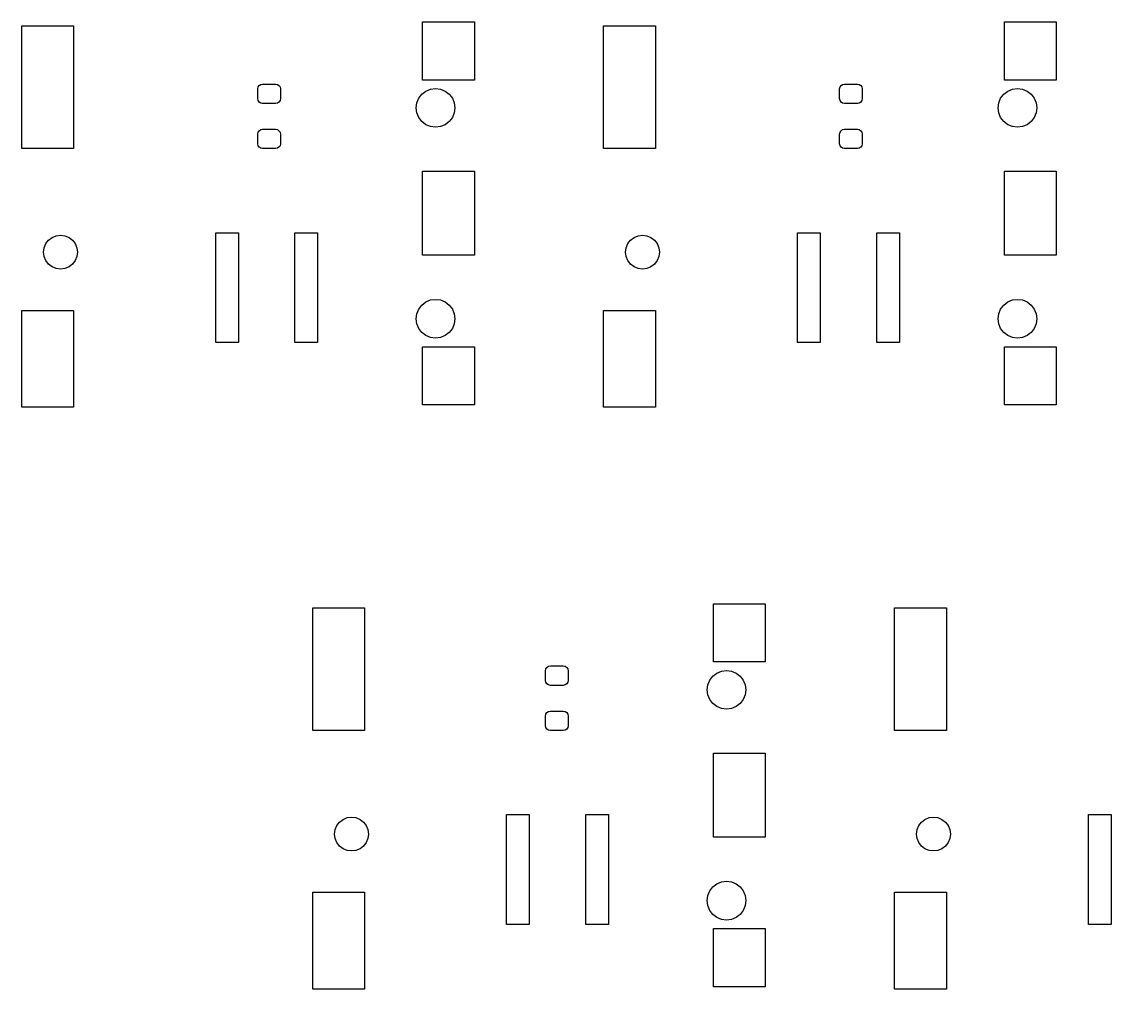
# Model space of a CAD drawing. Extents: x 0.7 to 11, y -6.1 to -1.6.
# Drawn here: x 2.02 to 3.346, y -5.047 to -3.869 of the extents above; entities that cross this region are included whole.
import ezdxf

# ---------------------------------------------------------------- set-up
doc = ezdxf.new("R2010")
doc.units = 0
doc.header["$MEASUREMENT"] = 0
doc.layers.add('BLACK', color=7, linetype='CONTINUOUS')

msp = doc.modelspace()

# ---------------------------------------------------------------- linework, layer by layer
at = {"layer": 'BLACK', "linetype": 'CONTINUOUS'}
for p, q in [((2.0197, -4.0236), (2.0197, -3.874)), ((2.0197, -3.874), (2.0827, -3.874)), ((2.0827, -3.874), (2.0827, -4.0236)), ((2.5079, -3.94), (2.5079, -3.8691)), ((2.5079, -3.8691), (2.5709, -3.8691)), ((2.5709, -3.8691), (2.5709, -3.94)), ((2.7283, -4.0236), (2.7283, -3.874)), ((2.7283, -3.874), (2.7913, -3.874)), ((2.7913, -3.874), (2.7913, -4.0236)), ((3.2165, -3.94), (3.2165, -3.8691)), ((3.2165, -3.8691), (3.2795, -3.8691)), ((3.2795, -3.8691), (3.2795, -3.94)), ((2.5709, -3.94), (2.5079, -3.94)), ((3.2795, -3.94), (3.2165, -3.94)), ((2.3071, -3.9508), (2.3075, -3.9485)), ((2.3071, -3.9626), (2.3071, -3.9508)), ((2.3075, -3.9485), (2.3088, -3.9466)), ((2.3088, -3.9466), (2.3107, -3.9453)), ((2.3107, -3.9453), (2.313, -3.9449)), ((2.313, -3.9449), (2.3287, -3.9449)), ((2.3287, -3.9449), (2.331, -3.9453)), ((2.331, -3.9453), (2.3329, -3.9466)), ((2.3329, -3.9466), (2.3342, -3.9485)), ((2.3342, -3.9485), (2.3346, -3.9508)), ((2.3346, -3.9508), (2.3346, -3.9626)), ((2.5069, -3.9573), (2.5118, -3.9536)), ((2.5118, -3.9536), (2.5175, -3.9512)), ((2.5175, -3.9512), (2.5236, -3.9504)), ((2.5236, -3.9504), (2.5297, -3.9512)), ((2.5297, -3.9512), (2.5354, -3.9536)), ((2.5354, -3.9536), (2.5403, -3.9573)), ((3.0157, -3.9508), (3.0162, -3.9485)), ((3.0157, -3.9626), (3.0157, -3.9508)), ((3.0162, -3.9485), (3.0175, -3.9466)), ((3.0175, -3.9466), (3.0194, -3.9453)), ((3.0194, -3.9453), (3.0217, -3.9449)), ((3.0217, -3.9449), (3.0374, -3.9449)), ((3.0374, -3.9449), (3.0397, -3.9453)), ((3.0397, -3.9453), (3.0416, -3.9466)), ((3.0416, -3.9466), (3.0429, -3.9485)), ((3.0429, -3.9485), (3.0433, -3.9508)), ((3.0433, -3.9508), (3.0433, -3.9626)), ((3.2156, -3.9573), (3.2205, -3.9536)), ((3.2205, -3.9536), (3.2262, -3.9512)), ((3.2262, -3.9512), (3.2323, -3.9504)), ((3.2323, -3.9504), (3.2384, -3.9512)), ((3.2384, -3.9512), (3.2441, -3.9536)), ((3.2441, -3.9536), (3.249, -3.9573)), ((2.3075, -3.9649), (2.3071, -3.9626)), ((2.3088, -3.9668), (2.3075, -3.9649)), ((2.3107, -3.9681), (2.3088, -3.9668)), ((2.3329, -3.9668), (2.331, -3.9681)), ((2.3342, -3.9649), (2.3329, -3.9668)), ((2.3346, -3.9626), (2.3342, -3.9649)), ((2.5008, -3.9679), (2.5032, -3.9622)), ((2.5032, -3.9622), (2.5069, -3.9573)), ((2.5403, -3.9573), (2.5441, -3.9622)), ((2.5441, -3.9622), (2.5464, -3.9679)), ((3.0162, -3.9649), (3.0157, -3.9626)), ((3.0175, -3.9668), (3.0162, -3.9649)), ((3.0194, -3.9681), (3.0175, -3.9668)), ((3.0416, -3.9668), (3.0397, -3.9681)), ((3.0429, -3.9649), (3.0416, -3.9668)), ((3.0433, -3.9626), (3.0429, -3.9649)), ((3.2095, -3.9679), (3.2118, -3.9622)), ((3.2118, -3.9622), (3.2156, -3.9573)), ((3.249, -3.9573), (3.2527, -3.9622)), ((3.2527, -3.9622), (3.2551, -3.9679)), ((2.313, -3.9685), (2.3107, -3.9681)), ((2.3287, -3.9685), (2.313, -3.9685)), ((2.331, -3.9681), (2.3287, -3.9685)), ((2.5, -3.974), (2.5008, -3.9679)), ((2.5008, -3.9801), (2.5, -3.974)), ((2.5032, -3.9858), (2.5008, -3.9801)), ((2.5464, -3.9801), (2.5441, -3.9858)), ((2.5464, -3.9679), (2.5472, -3.974)), ((2.5472, -3.974), (2.5464, -3.9801)), ((3.0217, -3.9685), (3.0194, -3.9681)), ((3.0374, -3.9685), (3.0217, -3.9685)), ((3.0397, -3.9681), (3.0374, -3.9685)), ((3.2087, -3.974), (3.2095, -3.9679)), ((3.2095, -3.9801), (3.2087, -3.974)), ((3.2118, -3.9858), (3.2095, -3.9801)), ((3.2551, -3.9801), (3.2527, -3.9858)), ((3.2551, -3.9679), (3.2559, -3.974)), ((3.2559, -3.974), (3.2551, -3.9801)), ((2.5069, -3.9907), (2.5032, -3.9858)), ((2.5118, -3.9945), (2.5069, -3.9907)), ((2.5403, -3.9907), (2.5354, -3.9945)), ((2.5441, -3.9858), (2.5403, -3.9907)), ((3.2156, -3.9907), (3.2118, -3.9858)), ((3.2205, -3.9945), (3.2156, -3.9907)), ((3.249, -3.9907), (3.2441, -3.9945)), ((3.2527, -3.9858), (3.249, -3.9907)), ((2.3071, -4.0059), (2.3075, -4.0036)), ((2.3071, -4.0177), (2.3071, -4.0059)), ((2.3075, -4.0036), (2.3088, -4.0017)), ((2.3088, -4.0017), (2.3107, -4.0004)), ((2.3107, -4.0004), (2.313, -4)), ((2.313, -4), (2.3287, -4)), ((2.3287, -4), (2.331, -4.0004)), ((2.331, -4.0004), (2.3329, -4.0017)), ((2.3329, -4.0017), (2.3342, -4.0036)), ((2.3342, -4.0036), (2.3346, -4.0059)), ((2.3346, -4.0059), (2.3346, -4.0177)), ((2.5175, -3.9968), (2.5118, -3.9945)), ((2.5236, -3.9976), (2.5175, -3.9968)), ((2.5297, -3.9968), (2.5236, -3.9976)), ((2.5354, -3.9945), (2.5297, -3.9968)), ((3.0157, -4.0059), (3.0162, -4.0036)), ((3.0157, -4.0177), (3.0157, -4.0059)), ((3.0162, -4.0036), (3.0175, -4.0017)), ((3.0175, -4.0017), (3.0194, -4.0004)), ((3.0194, -4.0004), (3.0217, -4)), ((3.0217, -4), (3.0374, -4)), ((3.0374, -4), (3.0397, -4.0004)), ((3.0397, -4.0004), (3.0416, -4.0017)), ((3.0416, -4.0017), (3.0429, -4.0036)), ((3.0429, -4.0036), (3.0433, -4.0059)), ((3.0433, -4.0059), (3.0433, -4.0177)), ((3.2262, -3.9968), (3.2205, -3.9945)), ((3.2323, -3.9976), (3.2262, -3.9968)), ((3.2384, -3.9968), (3.2323, -3.9976)), ((3.2441, -3.9945), (3.2384, -3.9968)), ((2.3075, -4.02), (2.3071, -4.0177)), ((2.3088, -4.0219), (2.3075, -4.02)), ((2.3342, -4.02), (2.3329, -4.0219)), ((2.3346, -4.0177), (2.3342, -4.02)), ((3.0162, -4.02), (3.0157, -4.0177)), ((3.0175, -4.0219), (3.0162, -4.02)), ((3.0429, -4.02), (3.0416, -4.0219)), ((3.0433, -4.0177), (3.0429, -4.02)), ((2.0827, -4.0236), (2.0197, -4.0236)), ((2.3107, -4.0232), (2.3088, -4.0219)), ((2.313, -4.0236), (2.3107, -4.0232)), ((2.3287, -4.0236), (2.313, -4.0236)), ((2.331, -4.0232), (2.3287, -4.0236)), ((2.3329, -4.0219), (2.331, -4.0232)), ((2.7913, -4.0236), (2.7283, -4.0236)), ((3.0194, -4.0232), (3.0175, -4.0219)), ((3.0217, -4.0236), (3.0194, -4.0232)), ((3.0374, -4.0236), (3.0217, -4.0236)), ((3.0397, -4.0232), (3.0374, -4.0236)), ((3.0416, -4.0219), (3.0397, -4.0232)), ((2.5079, -4.1535), (2.5079, -4.0512)), ((2.5079, -4.0512), (2.5709, -4.0512)), ((2.5709, -4.0512), (2.5709, -4.1535)), ((3.2165, -4.1535), (3.2165, -4.0512)), ((3.2165, -4.0512), (3.2795, -4.0512)), ((3.2795, -4.0512), (3.2795, -4.1535)), ((2.2559, -4.2598), (2.2559, -4.126)), ((2.2559, -4.126), (2.2835, -4.126)), ((2.2835, -4.126), (2.2835, -4.2598)), ((2.3524, -4.2598), (2.3524, -4.126)), ((2.3524, -4.126), (2.3799, -4.126)), ((2.3799, -4.126), (2.3799, -4.2598)), ((2.9646, -4.2598), (2.9646, -4.126)), ((2.9646, -4.126), (2.9921, -4.126)), ((2.9921, -4.126), (2.9921, -4.2598)), ((3.061, -4.2598), (3.061, -4.126)), ((3.061, -4.126), (3.0886, -4.126)), ((3.0886, -4.126), (3.0886, -4.2598)), ((2.047, -4.1443), (2.049, -4.1393)), ((2.049, -4.1393), (2.0523, -4.135)), ((2.0523, -4.135), (2.0566, -4.1317)), ((2.0566, -4.1317), (2.0616, -4.1296)), ((2.0616, -4.1296), (2.0669, -4.1289)), ((2.0669, -4.1289), (2.0723, -4.1296)), ((2.0723, -4.1296), (2.0773, -4.1317)), ((2.0773, -4.1317), (2.0815, -4.135)), ((2.0815, -4.135), (2.0848, -4.1393)), ((2.0848, -4.1393), (2.0869, -4.1443)), ((2.7556, -4.1443), (2.7577, -4.1393)), ((2.7577, -4.1393), (2.761, -4.135)), ((2.761, -4.135), (2.7653, -4.1317)), ((2.7653, -4.1317), (2.7702, -4.1296)), ((2.7702, -4.1296), (2.7756, -4.1289)), ((2.7756, -4.1289), (2.7809, -4.1296)), ((2.7809, -4.1296), (2.7859, -4.1317)), ((2.7859, -4.1317), (2.7902, -4.135)), ((2.7902, -4.135), (2.7935, -4.1393)), ((2.7935, -4.1393), (2.7956, -4.1443)), ((2.0463, -4.1496), (2.047, -4.1443)), ((2.047, -4.155), (2.0463, -4.1496)), ((2.0869, -4.1443), (2.0876, -4.1496)), ((2.0876, -4.1496), (2.0869, -4.155)), ((2.7549, -4.1496), (2.7556, -4.1443)), ((2.7556, -4.155), (2.7549, -4.1496)), ((2.7956, -4.1443), (2.7963, -4.1496)), ((2.7963, -4.1496), (2.7956, -4.155)), ((2.049, -4.1599), (2.047, -4.155)), ((2.0523, -4.1642), (2.049, -4.1599)), ((2.0566, -4.1675), (2.0523, -4.1642)), ((2.0815, -4.1642), (2.0773, -4.1675)), ((2.0848, -4.1599), (2.0815, -4.1642)), ((2.0869, -4.155), (2.0848, -4.1599)), ((2.5709, -4.1535), (2.5079, -4.1535)), ((2.7577, -4.1599), (2.7556, -4.155)), ((2.761, -4.1642), (2.7577, -4.1599)), ((2.7653, -4.1675), (2.761, -4.1642)), ((2.7902, -4.1642), (2.7859, -4.1675)), ((2.7935, -4.1599), (2.7902, -4.1642)), ((2.7956, -4.155), (2.7935, -4.1599)), ((3.2795, -4.1535), (3.2165, -4.1535)), ((2.0616, -4.1696), (2.0566, -4.1675)), ((2.0669, -4.1703), (2.0616, -4.1696)), ((2.0723, -4.1696), (2.0669, -4.1703)), ((2.0773, -4.1675), (2.0723, -4.1696)), ((2.7702, -4.1696), (2.7653, -4.1675)), ((2.7756, -4.1703), (2.7702, -4.1696)), ((2.7809, -4.1696), (2.7756, -4.1703)), ((2.7859, -4.1675), (2.7809, -4.1696)), ((2.5008, -4.2246), (2.5032, -4.2189)), ((2.5032, -4.2189), (2.5069, -4.214)), ((2.5069, -4.214), (2.5118, -4.2103)), ((2.5118, -4.2103), (2.5175, -4.2079)), ((2.5175, -4.2079), (2.5236, -4.2071)), ((2.5236, -4.2071), (2.5297, -4.2079)), ((2.5297, -4.2079), (2.5354, -4.2103)), ((2.5354, -4.2103), (2.5403, -4.214)), ((2.5403, -4.214), (2.5441, -4.2189)), ((2.5441, -4.2189), (2.5464, -4.2246)), ((3.2095, -4.2246), (3.2118, -4.2189)), ((3.2118, -4.2189), (3.2156, -4.214)), ((3.2156, -4.214), (3.2205, -4.2103)), ((3.2205, -4.2103), (3.2262, -4.2079)), ((3.2262, -4.2079), (3.2323, -4.2071)), ((3.2323, -4.2071), (3.2384, -4.2079)), ((3.2384, -4.2079), (3.2441, -4.2103)), ((3.2441, -4.2103), (3.249, -4.214)), ((3.249, -4.214), (3.2527, -4.2189)), ((3.2527, -4.2189), (3.2551, -4.2246)), ((2.0197, -4.3386), (2.0197, -4.2205)), ((2.0197, -4.2205), (2.0827, -4.2205)), ((2.0827, -4.2205), (2.0827, -4.3386)), ((2.5, -4.2307), (2.5008, -4.2246)), ((2.5008, -4.2368), (2.5, -4.2307)), ((2.5464, -4.2246), (2.5472, -4.2307)), ((2.5472, -4.2307), (2.5464, -4.2368)), ((2.7283, -4.3386), (2.7283, -4.2205)), ((2.7283, -4.2205), (2.7913, -4.2205)), ((2.7913, -4.2205), (2.7913, -4.3386)), ((3.2087, -4.2307), (3.2095, -4.2246)), ((3.2095, -4.2368), (3.2087, -4.2307)), ((3.2551, -4.2246), (3.2559, -4.2307)), ((3.2559, -4.2307), (3.2551, -4.2368)), ((2.5032, -4.2425), (2.5008, -4.2368)), ((2.5069, -4.2474), (2.5032, -4.2425)), ((2.5441, -4.2425), (2.5403, -4.2474)), ((2.5464, -4.2368), (2.5441, -4.2425)), ((3.2118, -4.2425), (3.2095, -4.2368)), ((3.2156, -4.2474), (3.2118, -4.2425)), ((3.2527, -4.2425), (3.249, -4.2474)), ((3.2551, -4.2368), (3.2527, -4.2425)), ((2.5118, -4.2512), (2.5069, -4.2474)), ((2.5175, -4.2535), (2.5118, -4.2512)), ((2.5236, -4.2543), (2.5175, -4.2535)), ((2.5297, -4.2535), (2.5236, -4.2543)), ((2.5354, -4.2512), (2.5297, -4.2535)), ((2.5403, -4.2474), (2.5354, -4.2512)), ((3.2205, -4.2512), (3.2156, -4.2474)), ((3.2262, -4.2535), (3.2205, -4.2512)), ((3.2323, -4.2543), (3.2262, -4.2535)), ((3.2384, -4.2535), (3.2323, -4.2543)), ((3.2441, -4.2512), (3.2384, -4.2535)), ((3.249, -4.2474), (3.2441, -4.2512)), ((2.2835, -4.2598), (2.2559, -4.2598)), ((2.3799, -4.2598), (2.3524, -4.2598)), ((2.5079, -4.3356), (2.5079, -4.2648)), ((2.5079, -4.2648), (2.5709, -4.2648)), ((2.5709, -4.2648), (2.5709, -4.3356)), ((2.9921, -4.2598), (2.9646, -4.2598)), ((3.0886, -4.2598), (3.061, -4.2598)), ((3.2165, -4.3356), (3.2165, -4.2648)), ((3.2165, -4.2648), (3.2795, -4.2648)), ((3.2795, -4.2648), (3.2795, -4.3356)), ((2.5709, -4.3356), (2.5079, -4.3356)), ((3.2795, -4.3356), (3.2165, -4.3356)), ((2.0827, -4.3386), (2.0197, -4.3386)), ((2.7913, -4.3386), (2.7283, -4.3386)), ((2.374, -4.7323), (2.374, -4.5827)), ((2.374, -4.5827), (2.437, -4.5827)), ((2.437, -4.5827), (2.437, -4.7323)), ((2.8622, -4.6486), (2.8622, -4.5778)), ((2.8622, -4.5778), (2.9252, -4.5778)), ((2.9252, -4.5778), (2.9252, -4.6486)), ((3.0827, -4.7323), (3.0827, -4.5827)), ((3.0827, -4.5827), (3.1457, -4.5827)), ((3.1457, -4.5827), (3.1457, -4.7323)), ((2.6579, -4.6572), (2.6592, -4.6553)), ((2.6592, -4.6553), (2.6611, -4.654)), ((2.6611, -4.654), (2.6634, -4.6535)), ((2.6634, -4.6535), (2.6791, -4.6535)), ((2.6791, -4.6535), (2.6814, -4.654)), ((2.6814, -4.654), (2.6833, -4.6553)), ((2.6833, -4.6553), (2.6846, -4.6572)), ((2.9252, -4.6486), (2.8622, -4.6486)), ((2.6575, -4.6594), (2.6579, -4.6572)), ((2.6575, -4.6713), (2.6575, -4.6594)), ((2.6846, -4.6572), (2.685, -4.6594)), ((2.685, -4.6594), (2.685, -4.6713)), ((2.8575, -4.6709), (2.8612, -4.666)), ((2.8612, -4.666), (2.8661, -4.6622)), ((2.8661, -4.6622), (2.8718, -4.6599)), ((2.8718, -4.6599), (2.878, -4.6591)), ((2.878, -4.6591), (2.8841, -4.6599)), ((2.8841, -4.6599), (2.8898, -4.6622)), ((2.8898, -4.6622), (2.8947, -4.666)), ((2.8947, -4.666), (2.8984, -4.6709)), ((2.6579, -4.6735), (2.6575, -4.6713)), ((2.6592, -4.6754), (2.6579, -4.6735)), ((2.6611, -4.6767), (2.6592, -4.6754)), ((2.6634, -4.6772), (2.6611, -4.6767)), ((2.6791, -4.6772), (2.6634, -4.6772)), ((2.6814, -4.6767), (2.6791, -4.6772)), ((2.6833, -4.6754), (2.6814, -4.6767)), ((2.6846, -4.6735), (2.6833, -4.6754)), ((2.685, -4.6713), (2.6846, -4.6735)), ((2.8543, -4.6827), (2.8551, -4.6766)), ((2.8551, -4.6888), (2.8543, -4.6827)), ((2.8551, -4.6766), (2.8575, -4.6709)), ((2.8984, -4.6709), (2.9008, -4.6766)), ((2.9008, -4.6766), (2.9016, -4.6827)), ((2.9016, -4.6827), (2.9008, -4.6888)), ((2.8575, -4.6945), (2.8551, -4.6888)), ((2.8612, -4.6994), (2.8575, -4.6945)), ((2.8984, -4.6945), (2.8947, -4.6994)), ((2.9008, -4.6888), (2.8984, -4.6945)), ((2.6592, -4.7104), (2.6611, -4.7091)), ((2.6611, -4.7091), (2.6634, -4.7087)), ((2.6634, -4.7087), (2.6791, -4.7087)), ((2.6791, -4.7087), (2.6814, -4.7091)), ((2.6814, -4.7091), (2.6833, -4.7104)), ((2.8661, -4.7031), (2.8612, -4.6994)), ((2.8718, -4.7055), (2.8661, -4.7031)), ((2.878, -4.7063), (2.8718, -4.7055)), ((2.8841, -4.7055), (2.878, -4.7063)), ((2.8898, -4.7031), (2.8841, -4.7055)), ((2.8947, -4.6994), (2.8898, -4.7031)), ((2.6575, -4.7146), (2.6579, -4.7123)), ((2.6575, -4.7264), (2.6575, -4.7146)), ((2.6579, -4.7123), (2.6592, -4.7104)), ((2.6833, -4.7104), (2.6846, -4.7123)), ((2.6846, -4.7123), (2.685, -4.7146)), ((2.685, -4.7146), (2.685, -4.7264)), ((2.437, -4.7323), (2.374, -4.7323)), ((2.6579, -4.7286), (2.6575, -4.7264)), ((2.6592, -4.7306), (2.6579, -4.7286)), ((2.6611, -4.7318), (2.6592, -4.7306)), ((2.6634, -4.7323), (2.6611, -4.7318)), ((2.6791, -4.7323), (2.6634, -4.7323)), ((2.6814, -4.7318), (2.6791, -4.7323)), ((2.6833, -4.7306), (2.6814, -4.7318)), ((2.6846, -4.7286), (2.6833, -4.7306)), ((2.685, -4.7264), (2.6846, -4.7286)), ((3.1457, -4.7323), (3.0827, -4.7323)), ((2.8622, -4.8622), (2.8622, -4.7598)), ((2.8622, -4.7598), (2.9252, -4.7598)), ((2.9252, -4.7598), (2.9252, -4.8622)), ((2.4066, -4.8437), (2.4109, -4.8404)), ((2.4109, -4.8404), (2.4159, -4.8383)), ((2.4159, -4.8383), (2.4213, -4.8376)), ((2.4213, -4.8376), (2.4266, -4.8383)), ((2.4266, -4.8383), (2.4316, -4.8404)), ((2.4316, -4.8404), (2.4359, -4.8437)), ((2.6102, -4.9685), (2.6102, -4.8346)), ((2.6102, -4.8346), (2.6378, -4.8346)), ((2.6378, -4.8346), (2.6378, -4.9685)), ((2.7067, -4.9685), (2.7067, -4.8346)), ((2.7067, -4.8346), (2.7343, -4.8346)), ((2.7343, -4.8346), (2.7343, -4.9685)), ((3.1153, -4.8437), (3.1196, -4.8404)), ((3.1196, -4.8404), (3.1246, -4.8383)), ((3.1246, -4.8383), (3.1299, -4.8376)), ((3.1299, -4.8376), (3.1353, -4.8383)), ((3.1353, -4.8383), (3.1403, -4.8404)), ((3.1403, -4.8404), (3.1445, -4.8437)), ((3.3189, -4.9685), (3.3189, -4.8346)), ((3.3189, -4.8346), (3.3465, -4.8346)), ((3.3465, -4.8346), (3.3465, -4.9685)), ((2.4006, -4.8583), (2.4013, -4.8529)), ((2.4013, -4.8529), (2.4034, -4.8479)), ((2.4034, -4.8479), (2.4066, -4.8437)), ((2.4359, -4.8437), (2.4392, -4.8479)), ((2.4392, -4.8479), (2.4412, -4.8529)), ((2.4412, -4.8529), (2.4419, -4.8583)), ((3.1093, -4.8583), (3.11, -4.8529)), ((3.11, -4.8529), (3.112, -4.8479)), ((3.112, -4.8479), (3.1153, -4.8437)), ((3.1445, -4.8437), (3.1478, -4.8479)), ((3.1478, -4.8479), (3.1499, -4.8529)), ((3.1499, -4.8529), (3.1506, -4.8583)), ((2.4013, -4.8636), (2.4006, -4.8583)), ((2.4034, -4.8686), (2.4013, -4.8636)), ((2.4066, -4.8729), (2.4034, -4.8686)), ((2.4392, -4.8686), (2.4359, -4.8729)), ((2.4412, -4.8636), (2.4392, -4.8686)), ((2.4419, -4.8583), (2.4412, -4.8636)), ((2.9252, -4.8622), (2.8622, -4.8622)), ((3.11, -4.8636), (3.1093, -4.8583)), ((3.112, -4.8686), (3.11, -4.8636)), ((3.1153, -4.8729), (3.112, -4.8686)), ((3.1478, -4.8686), (3.1445, -4.8729)), ((3.1499, -4.8636), (3.1478, -4.8686)), ((3.1506, -4.8583), (3.1499, -4.8636)), ((2.4109, -4.8762), (2.4066, -4.8729)), ((2.4159, -4.8782), (2.4109, -4.8762)), ((2.4213, -4.8789), (2.4159, -4.8782)), ((2.4266, -4.8782), (2.4213, -4.8789)), ((2.4316, -4.8762), (2.4266, -4.8782)), ((2.4359, -4.8729), (2.4316, -4.8762)), ((3.1196, -4.8762), (3.1153, -4.8729)), ((3.1246, -4.8782), (3.1196, -4.8762)), ((3.1299, -4.8789), (3.1246, -4.8782)), ((3.1353, -4.8782), (3.1299, -4.8789)), ((3.1403, -4.8762), (3.1353, -4.8782)), ((3.1445, -4.8729), (3.1403, -4.8762)), ((2.8612, -4.9227), (2.8661, -4.9189)), ((2.8661, -4.9189), (2.8718, -4.9166)), ((2.8718, -4.9166), (2.878, -4.9157)), ((2.878, -4.9157), (2.8841, -4.9166)), ((2.8841, -4.9166), (2.8898, -4.9189)), ((2.8898, -4.9189), (2.8947, -4.9227)), ((2.374, -5.0472), (2.374, -4.9291)), ((2.374, -4.9291), (2.437, -4.9291)), ((2.437, -4.9291), (2.437, -5.0472)), ((2.8543, -4.9394), (2.8551, -4.9333)), ((2.8551, -4.9333), (2.8575, -4.9276)), ((2.8575, -4.9276), (2.8612, -4.9227)), ((2.8947, -4.9227), (2.8984, -4.9276)), ((2.8984, -4.9276), (2.9008, -4.9333)), ((2.9008, -4.9333), (2.9016, -4.9394)), ((3.0827, -5.0472), (3.0827, -4.9291)), ((3.0827, -4.9291), (3.1457, -4.9291)), ((3.1457, -4.9291), (3.1457, -5.0472)), ((2.8551, -4.9455), (2.8543, -4.9394)), ((2.8575, -4.9512), (2.8551, -4.9455)), ((2.9008, -4.9455), (2.8984, -4.9512)), ((2.9016, -4.9394), (2.9008, -4.9455)), ((2.8612, -4.9561), (2.8575, -4.9512)), ((2.8661, -4.9598), (2.8612, -4.9561)), ((2.8718, -4.9622), (2.8661, -4.9598)), ((2.8898, -4.9598), (2.8841, -4.9622)), ((2.8947, -4.9561), (2.8898, -4.9598)), ((2.8984, -4.9512), (2.8947, -4.9561)), ((2.6378, -4.9685), (2.6102, -4.9685)), ((2.7343, -4.9685), (2.7067, -4.9685)), ((2.8622, -5.0443), (2.8622, -4.9734)), ((2.8622, -4.9734), (2.9252, -4.9734)), ((2.878, -4.963), (2.8718, -4.9622)), ((2.8841, -4.9622), (2.878, -4.963)), ((2.9252, -4.9734), (2.9252, -5.0443)), ((3.3465, -4.9685), (3.3189, -4.9685)), ((2.437, -5.0472), (2.374, -5.0472)), ((2.9252, -5.0443), (2.8622, -5.0443)), ((3.1457, -5.0472), (3.0827, -5.0472))]:
    msp.add_line(p, q, dxfattribs=at)

doc.saveas('drawing.dxf')
